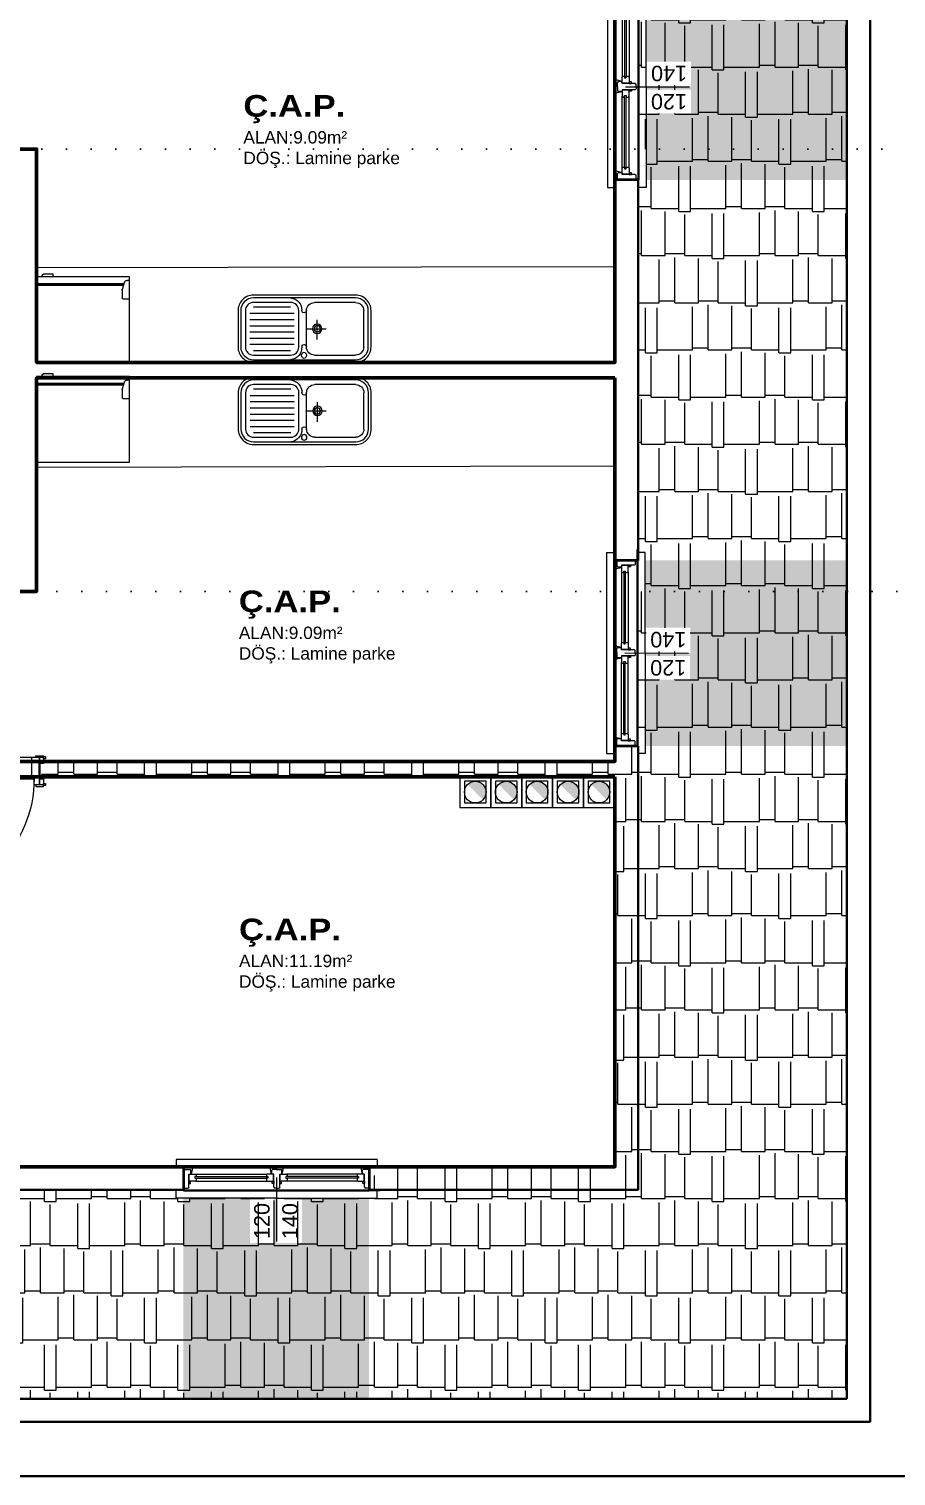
# Model space of a CAD drawing. Header units: millimetres. Extents: x 1398 to 6198, y 867 to 4086.
# Drawn here: x 4570 to 5130, y 1588 to 2524 of the extents above; entities that cross this region are included whole.
import ezdxf

# ---------------------------------------------------------------- set-up
doc = ezdxf.new("R2010")
doc.units = ezdxf.units.MM
for name, pattern in [('DASHDOT', [25.4, 12.7, -6.35, 0, -6.35]), ('DOT2', [3.175, 0, -3.175]), ('HIDDEN', [9.525, 6.35, -3.175])]:
    doc.linetypes.add(name, pattern=pattern)
for name, color, linetype, lineweight in [('KAPI', 30, 'Continuous', 20), ('SEM_DUVAR1', 136, 'Continuous', 40), ('SEM_INCE', 8, 'Continuous', 5), ('SEM_KAPI', 30, 'Continuous', 18), ('SEM_PENCERE', 133, 'Continuous', 13), ('SEM_TEFRIS', 225, 'Continuous', 9), ('SEM_YAZI2', 53, 'Continuous', 9)]:
    doc.layers.add(name, color=color, linetype=linetype, lineweight=lineweight)
doc.layers.add('SANAL', color=11, linetype='HIDDEN')
doc.layers.add('SEM_AKS', color=161, linetype='Continuous')
doc.layers.add('SEM_ALAN', color=50, linetype='Continuous', lineweight=60, plot=False)
doc.styles.add('S', font='arial.ttf', dxfattribs={"width": 0.7})
doc.styles.get("Standard").update_dxf_attribs({"font": 'arial.ttf'})

# ---------------------------------------------------------------- blocks, each defined once
blk = doc.blocks.new('kap 1')
at = {"layer": 'SEM_INCE', "ltscale": 0.5}
for p, q in [((8.5, 10), (85, 10)), ((5, -4), (85, -4))]:
    blk.add_line(p, q, dxfattribs=at)
blk.add_arc((8.5, 10), 78, 360, 90, dxfattribs=at)
at = {"layer": 'SEM_KAPI'}
for p in [(85, 10), (86.5, 14)]:
    blk.add_line(p, (86.5, 10), dxfattribs=at)
for points in [[(3.5, 10), (8.5, 10), (8.5, 88), (3.5, 88)], [(-2.5, 14.5), (-2.5, 13), (-4, 13), (-4, 14.5)], [(2.5, 14), (2.5, 15), (-2.5, 15), (-2.5, 14)], [(0, 14), (0, 10), (-2.5, 10), (-2.5, 14)], [(87.5, 14), (87.5, 15), (92.5, 15), (92.5, 14)], [(90, 14), (90, 10), (92.5, 10), (92.5, 14)], [(92.5, 14.5), (92.5, 13), (94, 13), (94, 14.5)], [(0, 0), (0, -4), (-2.5, -4), (-2.5, 0)], [(90, 0), (90, -4), (92.5, -4), (92.5, 0)], [(-2.5, -3), (-2.5, -4.5), (-4, -4.5), (-4, -3)], [(2.5, -4), (2.5, -5), (-2.5, -5), (-2.5, -4)], [(87.5, -4), (87.5, -5), (92.5, -5), (92.5, -4)], [(92.5, -3), (92.5, -4.5), (94, -4.5), (94, -3)]]:
    blk.add_lwpolyline(points, close=True, dxfattribs=at)
for points in [[(5, 71), (4.25, 71), (3.5, 71.75)], [(7, 71), (7.75, 71), (8.5, 71.75)], [(5, 27), (4.25, 27), (3.5, 26.25)], [(7, 27), (7.75, 27), (8.5, 26.25)], [(5, 10), (5, -4), (0, -4), (0, 14), (3.5, 14)], [(85, 10), (85, -4), (90, -4), (90, 14), (86.5, 14)]]:
    blk.add_lwpolyline(points, dxfattribs=at)
at = {"layer": 'SEM_PENCERE'}
for points in [[(5, 25), (5, 73), (7, 73), (7, 25)], [(5.5, 25.5), (5.5, 72.5), (6.5, 72.5), (6.5, 25.5)]]:
    blk.add_lwpolyline(points, close=True, dxfattribs=at)
blk = doc.blocks.new('kapı 90 210')
at = {"layer": 'KAPI', "xscale": -1.140948896087914, "yscale": 1.140948896087914, "zscale": 1.140948896087914, "rotation": 90}
blk.add_blockref('kap 1', (1817.4, 1318.5), dxfattribs=at)
at = {"layer": 'SEM_YAZI2', "style": 'S', "width": 0.7}
blk.add_text('K1 / 90 / 210', height=9, rotation=0, dxfattribs=at).set_placement((1742.4, 1291.9))
blk = doc.blocks.new('VA')
at = {"layer": 'SANAL'}
for p, q in [((21735.95, 8968.79), (21615.95, 8968.81)), ((21735.95, 8953.79), (21615.95, 8953.81))]:
    blk.add_line(p, q, dxfattribs=at)
at = {"layer": 'SEM_DUVAR1'}
for p, q in [((21615.95, 8953.81), (21615.95, 8968.81)), ((21615.95, 8953.81), (21615.95, 8968.81)), ((21615.95, 8953.81), (21615.95, 8968.81)), ((21615.95, 8953.81), (21615.95, 8968.81)), ((21615.95, 8953.81), (21615.95, 8968.81)), ((21615.95, 8953.8), (21615.95, 8968.81)), ((21735.95, 8953.79), (21735.95, 8968.79)), ((21735.95, 8953.79), (21735.95, 8968.79)), ((21735.95, 8953.79), (21735.95, 8968.79)), ((21735.95, 8953.79), (21735.95, 8968.79)), ((21735.95, 8953.79), (21735.95, 8968.79)), ((21735.95, 8953.79), (21735.95, 8968.79)), ((21735.95, 8953.79), (21735.95, 8968.79))]:
    blk.add_line(p, q, dxfattribs=at)
blk.add_lwpolyline([(21609.1, 8968.81), (21615.95, 8968.81)], dxfattribs=at)
at = {"layer": 'SEM_PENCERE'}
for p, q in [((21610.95, 8973.81), (21610.95, 8968.81)), ((21675.83, 8973.8), (21610.95, 8973.81)), ((21675.83, 8973.8), (21740.95, 8973.79)), ((21740.95, 8973.79), (21740.95, 8968.79)), ((21615.95, 8968.81), (21610.95, 8968.81)), ((21615.95, 8968.81), (21615.95, 8962.91)), ((21615.95, 8967.39), (21618.75, 8967.38)), ((21619.25, 8966.88), (21618.75, 8967.38)), ((21619.25, 8966.88), (21619.25, 8958.38)), ((21619.25, 8964.38), (21620.25, 8964.38)), ((21619.25, 8962.88), (21619.25, 8964.38)), ((21620.25, 8964.38), (21620.25, 8962.88)), ((21673.81, 8964.37), (21672.81, 8964.37)), ((21672.81, 8964.37), (21672.81, 8962.87)), ((21673.81, 8966.87), (21674.31, 8967.37)), ((21673.81, 8966.87), (21673.81, 8958.37)), ((21673.81, 8962.87), (21673.81, 8964.37)), ((21675.71, 8967.37), (21674.31, 8967.37)), ((21675.71, 8967.37), (21675.83, 8967.37)), ((21675.95, 8967.37), (21675.83, 8967.37)), ((21675.95, 8967.37), (21677.35, 8967.37)), ((21677.85, 8966.87), (21677.35, 8967.37)), ((21677.85, 8966.87), (21677.85, 8958.37)), ((21677.85, 8964.37), (21678.85, 8964.37)), ((21677.85, 8962.87), (21677.85, 8964.37)), ((21678.85, 8964.37), (21678.85, 8962.87)), ((21732.65, 8964.36), (21731.65, 8964.36)), ((21731.65, 8964.36), (21731.65, 8962.86)), ((21732.65, 8966.86), (21733.15, 8967.36)), ((21732.65, 8966.86), (21732.65, 8958.36)), ((21732.65, 8962.86), (21732.65, 8964.36)), ((21735.95, 8967.36), (21733.15, 8967.36)), ((21735.95, 8968.79), (21735.95, 8962.89)), ((21735.95, 8968.79), (21740.95, 8968.79)), ((21615.95, 8962.91), (21616.25, 8962.91)), ((21615.95, 8962.36), (21615.95, 8953.81)), ((21616.25, 8959.86), (21615.95, 8959.86)), ((21615.95, 8955.39), (21619.95, 8955.38)), ((21616.25, 8962.91), (21616.25, 8959.86)), ((21620.25, 8962.88), (21619.25, 8962.88)), ((21619.25, 8958.38), (21619.95, 8958.38)), ((21623.45, 8962.88), (21619.45, 8962.88)), ((21619.45, 8962.88), (21619.45, 8958.38)), ((21619.45, 8958.38), (21623.45, 8958.38)), ((21619.95, 8958.38), (21620.45, 8957.88)), ((21620.45, 8955.88), (21619.95, 8955.38)), ((21620.45, 8957.88), (21620.45, 8955.88)), ((21621.54, 8954.38), (21620.65, 8958.38)), ((21671.51, 8954.37), (21621.54, 8954.38)), ((21622.95, 8959.88), (21622.95, 8960.88)), ((21622.95, 8960.88), (21623.95, 8960.88)), ((21623.95, 8959.88), (21622.95, 8959.88)), ((21623.45, 8962.88), (21669.61, 8962.87)), ((21623.95, 8962.38), (21623.45, 8962.88)), ((21623.45, 8958.38), (21623.95, 8958.88)), ((21623.45, 8958.38), (21669.61, 8958.37)), ((21623.95, 8960.88), (21623.95, 8962.38)), ((21623.95, 8960.88), (21669.11, 8960.87)), ((21623.95, 8959.88), (21669.11, 8959.87)), ((21623.95, 8958.88), (21623.95, 8959.88)), ((21669.11, 8962.37), (21669.61, 8962.87)), ((21669.11, 8960.87), (21669.11, 8962.37)), ((21670.11, 8960.87), (21669.11, 8960.87)), ((21669.11, 8958.87), (21669.11, 8959.87)), ((21669.11, 8959.87), (21670.11, 8959.87)), ((21669.61, 8958.37), (21669.11, 8958.87)), ((21669.61, 8962.87), (21673.61, 8962.87)), ((21673.61, 8958.37), (21669.61, 8958.37)), ((21670.11, 8959.87), (21670.11, 8960.87)), ((21672.4, 8958.37), (21671.51, 8954.37)), ((21673.11, 8958.37), (21672.61, 8957.87)), ((21672.61, 8957.87), (21672.61, 8955.87)), ((21672.61, 8955.87), (21673.11, 8955.37)), ((21672.81, 8962.87), (21673.81, 8962.87)), ((21673.81, 8958.37), (21673.11, 8958.37)), ((21675.71, 8955.37), (21673.11, 8955.37)), ((21673.61, 8962.87), (21673.61, 8958.37)), ((21675.71, 8955.37), (21675.83, 8955.37)), ((21675.95, 8955.37), (21675.83, 8955.37)), ((21675.95, 8955.37), (21678.55, 8955.37)), ((21678.85, 8962.87), (21677.85, 8962.87)), ((21677.85, 8958.37), (21678.55, 8958.37)), ((21678.05, 8962.87), (21678.05, 8958.37)), ((21682.05, 8962.87), (21678.05, 8962.87)), ((21678.05, 8958.37), (21682.05, 8958.37)), ((21678.55, 8958.37), (21679.05, 8957.87)), ((21679.05, 8955.87), (21678.55, 8955.37)), ((21679.05, 8957.87), (21679.05, 8955.87)), ((21679.25, 8958.37), (21680.14, 8954.37)), ((21680.14, 8954.37), (21730.35, 8954.36)), ((21681.55, 8959.87), (21681.55, 8960.87)), ((21681.55, 8960.87), (21682.55, 8960.87)), ((21682.55, 8959.87), (21681.55, 8959.87)), ((21728.45, 8962.86), (21682.05, 8962.87)), ((21682.55, 8962.37), (21682.05, 8962.87)), ((21682.05, 8958.37), (21682.55, 8958.87)), ((21728.45, 8958.36), (21682.05, 8958.37)), ((21682.55, 8960.87), (21682.55, 8962.37)), ((21727.95, 8960.86), (21682.55, 8960.87)), ((21727.95, 8959.86), (21682.55, 8959.87)), ((21682.55, 8958.87), (21682.55, 8959.87)), ((21727.95, 8962.36), (21728.45, 8962.86)), ((21727.95, 8960.86), (21727.95, 8962.36)), ((21728.95, 8960.86), (21727.95, 8960.86)), ((21727.95, 8958.86), (21727.95, 8959.86)), ((21727.95, 8959.86), (21728.95, 8959.86)), ((21728.45, 8958.36), (21727.95, 8958.86)), ((21728.45, 8962.86), (21732.45, 8962.86)), ((21732.45, 8958.36), (21728.45, 8958.36)), ((21728.95, 8959.86), (21728.95, 8960.86)), ((21730.35, 8954.36), (21731.24, 8958.36)), ((21731.95, 8958.36), (21731.45, 8957.86)), ((21731.45, 8957.86), (21731.45, 8955.86)), ((21731.45, 8955.86), (21731.95, 8955.36)), ((21731.65, 8962.86), (21732.65, 8962.86)), ((21732.65, 8958.36), (21731.95, 8958.36)), ((21735.95, 8955.36), (21731.95, 8955.36)), ((21732.45, 8962.86), (21732.45, 8958.36)), ((21735.95, 8962.89), (21735.65, 8962.89)), ((21735.65, 8962.89), (21735.65, 8959.84)), ((21735.65, 8959.84), (21735.95, 8959.84)), ((21735.95, 8962.34), (21735.95, 8953.79)), ((21615.95, 8953.81), (21610.95, 8953.81)), ((21610.95, 8948.81), (21610.95, 8953.81)), ((21610.95, 8948.81), (21740.95, 8948.79)), ((21735.95, 8953.79), (21740.95, 8953.79)), ((21740.95, 8948.79), (21740.95, 8953.79))]:
    blk.add_line(p, q, dxfattribs=at)
at = {"layer": 'SEM_TEFRIS'}
blk.add_line((21675.95, 8960.62), (21675.96, 9001.83), dxfattribs=at)
for s, p in [('140', (21662.32, 9000.37)), ('120', (21680.53, 9000.3))]:
    blk.add_text(s, height=10, rotation=269.98843, dxfattribs=at).set_placement(p)
blk = doc.blocks.new('Tekab45')
for p, q in [((6.5, 38.75), (33, 38.75)), ((-35.25, 31.75), (-6.75, 31.75)), ((-33, 35.75), (-9, 35.75)), ((1.25, 33.5), (1.25, 10)), ((38.25, 33.5), (38.25, 10)), ((-35.25, 27.75), (-6.75, 27.75)), ((-35.25, 23.75), (-6.75, 23.75)), ((-35.25, 19.75), (-6.75, 19.75)), ((-35.25, 15.75), (-6.75, 15.75)), ((-35.25, 11.75), (-6.75, 11.75)), ((-9, 7.75), (-33, 7.75)), ((33, 4.75), (6.5, 4.75))]:
    blk.add_line(p, q)
at = {"linetype": 'DASHDOT'}
for p, q in [((8.25, 28.75), (8.25, 14.75)), ((1.25, 21.75), (15.25, 21.75))]:
    blk.add_line(p, q, dxfattribs=at)
for points in [[(-33, 43.5), (33, 43.5, -0.414214), (43, 33.5), (43, 10, -0.414214), (33, 0), (-33, 0, -0.414214), (-43, 10), (-43, 33.5, -0.414214)], [(-33, 41.75), (33, 41.75, -0.414214), (41.25, 33.5), (41.25, 10, -0.414214), (33, 1.75), (-33, 1.75, -0.414214), (-41.25, 10), (-41.25, 33.5, -0.414214)], [(-38.25, 33.5, -0.414214), (-33, 38.75), (-9, 38.75, -0.414214), (-3.75, 33.5), (-3.75, 10, -0.414214), (-9, 4.75), (-33, 4.75, -0.414214), (-38.25, 10)]]:
    blk.add_lwpolyline(points, format="xyb", close=True)
at = {"linetype": 'Continuous'}
for centre, radius in [((-0.35, 38.89), 1.8), ((8.25, 21.75), 3), ((8.25, 21.75), 2)]:
    blk.add_circle(centre, radius, dxfattribs=at)
for centre, radius, start, end in [((-9.83, 33.71), 8.08, 358.50572, 84.11151), ((6.5, 33.5), 5.25, 90, 180), ((33, 33.5), 5.25, 0, 90), ((-0.25, 33.5), 1.5, 177.47925, 0), ((-9.83, 9.79), 8.08, 275.88849, 1.49428), ((-0.25, 10), 1.5, 0, 182.52075), ((6.5, 10), 5.25, 180, 270), ((33, 10), 5.25, 270, 0)]:
    blk.add_arc(centre, radius, start, end)
blk = doc.blocks.new('BUZDLB')
for p, q in [((-31.6, 29.2), (33.4, 29.2)), ((-31.6, -30.8), (-31.6, 29.2)), ((33.4, 29.2), (33.4, -30.8)), ((28.4, -21.5), (28.4, -15.8)), ((28.9, -15.3), (33.4, -15.3)), ((33.4, -15.3), (33.4, -28.3)), ((29.3, -24.8), (-31.6, -24.8)), ((29.5, -25.3), (-31.6, -25.3)), ((29.6, -25.8), (-31.6, -25.8)), ((28.5, -22.1), (30, -26.9)), ((33.4, -28.3), (31.9, -28.3)), ((33.4, -30.8), (-31.6, -30.8)), ((-27.6, -30.8), (-27.6, -31.8)), ((-26.6, -32.8), (-20.1, -32.8)), ((-20.1, -32.8), (-20.1, -30.8))]:
    blk.add_line(p, q)
for centre, radius, start, end in [((28.9, -15.8), 0.5, 90, 180), ((30.4, -21.5), 2, 180, 197.1027), ((31.9, -26.3), 2, 197.1027, 270), ((-26.6, -31.8), 1, 180, 270), ((-21.1, -31.8), 1, 270, 270)]:
    blk.add_arc(centre, radius, start, end)

msp = doc.modelspace()

# ---------------------------------------------------------------- hatches: boundary and pattern name
at = {"layer": 'SEM_TEFRIS'}
h = msp.add_hatch(dxfattribs=at)
h.set_pattern_fill('AR-RSHKE', color=256, scale=0.05)
h.paths.add_polyline_path([(2461.42, 1768.56), (2401.7, 1768.56), (2341.42, 1768.56), (2341.42, 1638.41), (2461.42, 1638.41)])
h.paths.add_polyline_path([(2402.62, 1739.44), (2402.62, 1767.85), (2417.94, 1767.85), (2417.94, 1739.44)], flags=16)
h.paths.add_polyline_path([(2399.73, 1739.5), (2384.42, 1739.5), (2384.42, 1767.91), (2399.73, 1767.91)], flags=16)
h.paths.add_polyline_path([(2179.83, 2119.83), (2179.83, 2160.36), (2050.56, 2160.36), (2050.56, 2060.41), (2179.83, 2060.41)])
h.paths.add_polyline_path([(2150.71, 2118.91), (2179.12, 2118.91), (2179.12, 2103.59), (2150.71, 2103.59)], flags=16)
h.paths.add_polyline_path([(2150.77, 2121.8), (2150.77, 2137.11), (2179.19, 2137.11), (2179.19, 2121.8)], flags=16)
h.paths.add_polyline_path([(2179.83, 2180.41), (2050.56, 2180.41), (2050.56, 2160.36), (2179.83, 2160.36)])
h.paths.add_polyline_path([(2179.47, 2546.41), (2050.56, 2546.41), (2050.56, 2446.36), (2179.47, 2446.36), (2179.47, 2470.2), (2150.35, 2470.2), (2150.35, 2486.56), (2179.47, 2486.56), (2179.47, 2488.41), (2150.41, 2488.41), (2150.41, 2503.72), (2179.47, 2503.72)])
h.paths.add_polyline_path([(2179.47, 2446.36), (2050.56, 2446.36), (2050.56, 2426.56), (2050.9, 2426.56), (2179.47, 2426.42)])
h.paths.add_polyline_path([(2461.56, 2953.41), (2341.56, 2953.41), (2341.56, 2824.37), (2385.39, 2824.37), (2385.39, 2853.5), (2401.75, 2853.5), (2401.75, 2824.37), (2403.6, 2824.37), (2403.6, 2853.43), (2418.92, 2853.43), (2418.92, 2824.37), (2461.56, 2824.37)])
h.paths.add_polyline_path([(3272.56, 2953.41), (3152.56, 2953.41), (3152.56, 2825.39), (3196.9, 2825.39), (3196.9, 2854.51), (3213.26, 2854.51), (3213.26, 2825.39), (3215.1, 2825.39), (3215.1, 2854.45), (3230.42, 2854.45), (3230.42, 2825.39), (3272.56, 2825.39)])
h.paths.add_polyline_path([(3665.56, 2953.41), (3545.56, 2953.41), (3545.56, 2825.41), (3588.94, 2825.41), (3588.94, 2854.53), (3605.3, 2854.53), (3605.3, 2825.41), (3607.15, 2825.41), (3607.15, 2854.47), (3622.47, 2854.47), (3622.47, 2825.41), (3665.56, 2825.41)])
h.paths.add_polyline_path([(3272.56, 1768.06), (3229.11, 1768.06), (3229.11, 1738.94), (3212.76, 1738.94), (3212.76, 1768.06), (3210.91, 1768.06), (3210.91, 1739), (3195.59, 1739), (3195.59, 1768.06), (3152.56, 1768.06), (3152.56, 1638.41), (3272.56, 1638.41)])
h.paths.add_polyline_path([(3665.56, 1768.91), (3622.39, 1768.91), (3622.39, 1739.79), (3606.03, 1739.79), (3606.03, 1768.91), (3604.18, 1768.91), (3604.18, 1739.85), (3588.87, 1739.85), (3588.87, 1768.91), (3545.56, 1768.91), (3545.56, 1638.41), (3665.56, 1638.41)])
h.paths.add_polyline_path([(4789.56, 1768.16), (4746.18, 1768.16), (4746.18, 1739.03), (4729.82, 1739.03), (4729.82, 1768.16), (4727.97, 1768.16), (4727.97, 1739.1), (4712.66, 1739.1), (4712.66, 1768.16), (4669.56, 1768.16), (4669.56, 1638.41), (4789.56, 1638.41)])
h.paths.add_polyline_path([(5098.56, 2160.36), (4968.14, 2160.36), (4968.14, 2136.91), (4997.27, 2136.91), (4997.27, 2120.56), (4968.14, 2120.56), (4968.14, 2118.71), (4997.2, 2118.71), (4997.2, 2103.39), (4968.14, 2103.39), (4968.14, 2060.41), (5098.56, 2060.41)])
h.paths.add_polyline_path([(5098.56, 2546.41), (4968.64, 2546.41), (4968.64, 2502.96), (4997.77, 2502.96), (4997.77, 2486.6), (4968.64, 2486.6), (4968.64, 2484.75), (4997.7, 2484.75), (4997.7, 2469.43), (4968.64, 2469.43), (4968.64, 2446.36), (5098.56, 2446.36)])
h.paths.add_polyline_path([(5098.56, 2180.41), (4968.14, 2180.41), (4968.14, 2160.36), (5098.56, 2160.36)])
h.paths.add_polyline_path([(5098.56, 2446.36), (4968.64, 2446.36), (4968.64, 2426.41), (5098.56, 2426.41)])
h.paths.add_polyline_path([(4789.56, 2953.41), (4669.56, 2953.41), (4669.56, 2825.75), (4713.44, 2825.75), (4713.44, 2854.87), (4731.65, 2854.87), (4731.65, 2854.81), (4746.96, 2854.81), (4746.96, 2825.75), (4789.56, 2825.75)])
h = msp.add_hatch(dxfattribs=at)
h.set_pattern_fill('AR-RSHKE', color=256, scale=0.1)
h.paths.add_polyline_path([(5098.56, 2953.41), (5002.56, 2953.41), (4761.56, 2953.41), (4476.56, 2953.41), (4476.56, 2818.41), (4669.56, 2818.41), (4963.56, 2818.41), (4963.56, 2813.41), (4963.56, 2546.44), (4963.7, 2546.44), (4963.7, 2446.36), (5098.56, 2446.36), (5098.56, 2818.41)])
h.paths.add_polyline_path([(4664.8, 2820.75), (4669.8, 2820.75), (4789.8, 2820.75), (4794.8, 2820.75), (4794.8, 2825.75), (4729.68, 2825.75), (4664.8, 2825.75)], flags=16)
h.paths.add_polyline_path([(4746.96, 2854.81), (4746.96, 2826.4), (4731.65, 2826.4), (4731.65, 2854.81)], flags=16)
h.paths.add_polyline_path([(4728.76, 2854.87), (4728.76, 2826.46), (4713.44, 2826.46), (4713.44, 2854.87)], flags=16)
h.paths.add_polyline_path([(4963.64, 2551.6), (4968.64, 2551.6), (4968.64, 2502.96), (4997.77, 2502.96), (4997.77, 2487.64), (4968.64, 2487.64), (4968.64, 2551.6), (4963.64, 2551.6), (4963.64, 2546.6), (4963.64, 2546.6)], flags=16)
h.paths.add_polyline_path([(4969.29, 2484.75), (4997.7, 2484.75), (4997.7, 2469.43), (4969.29, 2469.43)], flags=16)
h.paths.add_polyline_path([(5098.56, 2446.36), (4968.64, 2446.36), (4968.64, 2421.6), (4963.56, 2421.6), (4963.56, 2185.56), (4968.14, 2185.56), (4968.14, 2160.36), (5098.56, 2160.36)])
h.paths.add_polyline_path([(5098.56, 2160.36), (4963.2, 2160.36), (4963.2, 2060.41), (4963.56, 2060.41), (4963.56, 2060.39), (4948.56, 2060.39), (4948.56, 2050.41), (4859.76, 2050.41), (4578.97, 2050.41), (4578.97, 2049.16), (4577.41, 2040.41), (4848.26, 2040.41), (4848.26, 2040.61), (4868.26, 2040.61), (4888.26, 2040.61), (4908.26, 2040.61), (4928.26, 2040.61), (4948.56, 2040.61), (4948.56, 1788.41), (4852.56, 1788.41), (4794.82, 1788.41), (4794.82, 1788.16), (4789.82, 1773.16), (4794.82, 1773.16), (4794.82, 1768.16), (4729.94, 1768.16), (4664.82, 1768.16), (4664.82, 1773.41), (4476.56, 1773.41), (4476.56, 1638.41), (4746.56, 1638.41), (5002.56, 1638.41), (5098.56, 1638.41)])
h.paths.add_polyline_path([(4968.14, 2121.6), (4968.85, 2121.6), (4968.85, 2136.91), (4997.27, 2136.91), (4997.27, 2121.6), (4968.14, 2121.6), (4968.14, 2118.71), (4997.2, 2118.71), (4997.2, 2103.39), (4968.14, 2103.39)], flags=16)
h.paths.add_polyline_path([(4746.18, 1767.45), (4746.18, 1739.03), (4730.86, 1739.03), (4730.86, 1767.45)], flags=0)
h.paths.add_polyline_path([(4727.97, 1767.51), (4727.97, 1739.1), (4712.66, 1739.1), (4712.66, 1767.51)], flags=0)
h.paths.add_polyline_path([(4997.2, 2118.71), (4968.79, 2118.71), (4968.79, 2103.39), (4997.2, 2103.39)], flags=8)
h.paths.add_polyline_path([(4997.27, 2136.91), (4968.85, 2136.91), (4968.85, 2121.6), (4997.27, 2121.6)], flags=8)
h.paths.add_polyline_path([(4727.97, 1739.1), (4727.97, 1767.51), (4712.66, 1767.51), (4712.66, 1739.1)], flags=24)
h.paths.add_polyline_path([(4746.18, 1739.03), (4746.18, 1767.45), (4730.86, 1767.45), (4730.86, 1739.03)], flags=24)
h = msp.add_hatch(color=256, dxfattribs=at)
h.dxf.hatch_style = 1
h.paths.add_polyline_path([(4858.26, 2037.61, 0.198912), (4853.31, 2035.56), (4863.21, 2025.67, 0.668179)])
h = msp.add_hatch(color=256, dxfattribs=at)
h.dxf.hatch_style = 1
h.paths.add_polyline_path([(4878.26, 2037.61, 0.198912), (4873.31, 2035.56), (4883.21, 2025.67, 0.668179)])
h = msp.add_hatch(color=256, dxfattribs=at)
h.dxf.hatch_style = 1
h.paths.add_polyline_path([(4898.26, 2037.61, 0.198912), (4893.31, 2035.56), (4903.21, 2025.67, 0.668179)])
h = msp.add_hatch(color=256, dxfattribs=at)
h.dxf.hatch_style = 1
h.paths.add_polyline_path([(4918.26, 2037.61, 0.198912), (4913.31, 2035.56), (4923.21, 2025.67, 0.668179)])
h = msp.add_hatch(color=256, dxfattribs=at)
h.dxf.hatch_style = 1
h.paths.add_polyline_path([(4938.26, 2037.61, 0.198912), (4933.31, 2035.56), (4943.21, 2025.67, 0.668179)])

# ---------------------------------------------------------------- linework, layer by layer
at = {"layer": 'SEM_AKS', "linetype": 'DOT2', "ltscale": 5}
for p, q in [((6159.51, 2446.36), (1398.11, 2446.36)), ((6121.38, 2160.36), (1479.19, 2160.36))]:
    msp.add_line(p, q, dxfattribs=at)
at = {"layer": 'SEM_ALAN'}
for points in [[(4948.56, 2556.41), (4852.56, 2556.41), (4476.56, 2556.41), (4476.56, 2446.36), (4564.56, 2446.36), (4574.56, 2446.36), (4574.56, 2308.41), (4852.56, 2308.41), (4948.56, 2308.41)], [(4948.56, 2298.41), (4852.56, 2298.41), (4574.56, 2298.41), (4574.56, 2160.36), (4564.56, 2160.36), (4476.56, 2160.36), (4476.56, 2050.41), (4859.76, 2050.41), (4948.56, 2050.41)], [(4948.56, 2040.41), (4852.56, 2040.41), (4476.56, 2040.41), (4476.56, 1788.41), (4852.56, 1788.41), (4948.56, 1788.41)]]:
    msp.add_lwpolyline(points, close=True, dxfattribs=at)
at = {"layer": 'SEM_DUVAR1'}
for p, q in [((5098.56, 2818.41), (5098.56, 1638.41)), ((5113.56, 2818.41), (5113.56, 1623.41)), ((4963.7, 2546.44), (4963.7, 2426.44)), ((4564.56, 2446.36), (4574.56, 2446.36)), ((4574.56, 2446.36), (4574.56, 2308.41)), ((4948.56, 2308.41), (4948.56, 2426.41)), ((4963.56, 2426.41), (4948.56, 2426.41)), ((4963.7, 2426.44), (4948.7, 2426.44)), ((4963.7, 2426.44), (4948.7, 2426.44)), ((4963.56, 2426.41), (4963.56, 2180.41)), ((4852.56, 2308.41), (4574.56, 2308.41)), ((4852.56, 2308.41), (4948.56, 2308.41)), ((4574.56, 2298.41), (4852.56, 2298.41)), ((4574.56, 2298.41), (4574.56, 2160.36)), ((4948.56, 2298.41), (4852.56, 2298.41)), ((4948.56, 2180.41), (4948.56, 2298.41)), ((4948.2, 2180.39), (4963.2, 2180.39)), ((4963.2, 2180.39), (4948.2, 2180.39)), ((4948.56, 2180.41), (4963.56, 2180.41)), ((4963.2, 2180.39), (4963.2, 2060.39)), ((4574.56, 2160.36), (4564.56, 2160.36)), ((4963.2, 2060.39), (4948.2, 2060.39)), ((4963.2, 2060.39), (4948.2, 2060.39)), ((4948.56, 2050.41), (4948.56, 2060.41)), ((4948.56, 2060.41), (4963.56, 2060.41)), ((4963.56, 2060.41), (4963.56, 1773.41)), ((4576.56, 2040.41), (4576.56, 2050.41)), ((4576.56, 2050.41), (4859.76, 2050.41)), ((4859.76, 2050.41), (4948.56, 2050.41)), ((4576.56, 2040.41), (4852.56, 2040.41)), ((4948.56, 2040.41), (4852.56, 2040.41)), ((4948.56, 1788.41), (4948.56, 2040.41)), ((4476.56, 1788.41), (4669.56, 1788.41)), ((4669.56, 1788.41), (4669.56, 1778.41)), ((4669.66, 1773.1), (4669.66, 1788.1)), ((4669.66, 1773.1), (4669.66, 1788.1)), ((4789.56, 1773.41), (4789.56, 1788.41)), ((4789.56, 1788.41), (4852.56, 1788.41)), ((4789.66, 1788.1), (4789.66, 1773.1)), ((4789.66, 1773.1), (4789.66, 1788.1)), ((4852.56, 1788.41), (4948.56, 1788.41)), ((4669.56, 1778.41), (4669.56, 1773.41)), ((4669.56, 1773.41), (4476.56, 1773.41)), ((4789.66, 1773.1), (4669.66, 1773.1)), ((4867.56, 1773.41), (4789.56, 1773.41)), ((4963.56, 1773.41), (4867.56, 1773.41)), ((4746.56, 1638.41), (4476.56, 1638.41)), ((4746.56, 1638.41), (5002.56, 1638.41)), ((5002.56, 1638.41), (5098.56, 1638.41)), ((4746.56, 1623.41), (4476.56, 1623.41)), ((4746.56, 1623.41), (5017.56, 1623.41)), ((5017.56, 1623.41), (5113.56, 1623.41)), ((4476.56, 1588.41), (4731.56, 1588.41)), ((4476.56, 1588.41), (4731.56, 1588.41)), ((4746.56, 1588.41), (4731.56, 1588.41)), ((4746.56, 1588.41), (5052.56, 1588.41)), ((5052.56, 1588.41), (5148.56, 1588.41))]:
    msp.add_line(p, q, dxfattribs=at)
at = {"layer": 'SEM_TEFRIS'}
for p, q in [((4947.94, 2370.31), (4573.94, 2369.59)), ((4948.56, 2241.3), (4574.56, 2240.58))]:
    msp.add_line(p, q, dxfattribs=at)
for points in [[(4868.26, 2020.61), (4868.26, 2040.61), (4848.26, 2040.61), (4848.26, 2020.61)], [(4888.26, 2020.61), (4888.26, 2040.61), (4868.26, 2040.61), (4868.26, 2020.61)], [(4908.26, 2020.61), (4908.26, 2040.61), (4888.26, 2040.61), (4888.26, 2020.61)], [(4928.26, 2020.61), (4928.26, 2040.61), (4908.26, 2040.61), (4908.26, 2020.61)], [(4948.26, 2020.61), (4948.26, 2040.61), (4928.26, 2040.61), (4928.26, 2020.61)], [(4865.26, 2023.61), (4865.26, 2037.61), (4851.26, 2037.61), (4851.26, 2023.61)], [(4885.26, 2023.61), (4885.26, 2037.61), (4871.26, 2037.61), (4871.26, 2023.61)], [(4905.26, 2023.61), (4905.26, 2037.61), (4891.26, 2037.61), (4891.26, 2023.61)], [(4925.26, 2023.61), (4925.26, 2037.61), (4911.26, 2037.61), (4911.26, 2023.61)], [(4945.26, 2023.61), (4945.26, 2037.61), (4931.26, 2037.61), (4931.26, 2023.61)]]:
    msp.add_lwpolyline(points, close=True, dxfattribs=at)
for centre in [(4858.26, 2030.61), (4878.26, 2030.61), (4898.26, 2030.61), (4918.26, 2030.61), (4938.26, 2030.61)]:
    msp.add_circle(centre, 7, dxfattribs=at)

# ---------------------------------------------------------------- block references
at = {"layer": 'SEM_DUVAR1'}
for p, rotation in [((-4009.53, 24160.74), 270.0115747294115), ((-4010.03, 23794.69), 270.0115747294115), ((26403.96, 10746.34), 180.0115747294116)]:
    msp.add_blockref('VA', p, dxfattribs=dict(at, rotation=rotation))
at = {"layer": 'SEM_DUVAR1', "xscale": 0.8686709205884664, "yscale": 0.8686709205884664, "zscale": 0.8686709205884664, "rotation": 90.000000000021}
msp.add_blockref('kapı 90 210', (5632.63, 470.43), dxfattribs=at)
at = {"layer": 'SEM_TEFRIS', "xscale": -0.9230769230780426, "yscale": 0.9230769230780426, "zscale": 0.9230769230780426, "rotation": 180}
for p in [(4603.74, 2335.36), (4603.74, 2270.88)]:
    msp.add_blockref('BUZDLB', p, dxfattribs=at)
at = {"layer": 'SEM_TEFRIS', "xscale": -1, "rotation": 180}
for p in [(4747.84, 2351.91), (4747.95, 2298.82)]:
    msp.add_blockref('Tekab45', p, dxfattribs=at)

# ---------------------------------------------------------------- texts
at = {"layer": 'SEM_YAZI2', "char_height": 20, "attachment_point": 7}
for s, insert in [('\\pt0;{\\fArial Black|b0|i0|c162|p34;\\H0.7x;Ç.A.P.\\P\\fArial|b0|i0|c162|p34;\\H0.57143x;ALAN:9.09m²\\P\\ptz;DÖŞ.: Lamine parke}', (4708.3, 2434.14)), ('\\pt0;{\\fArial Black|b0|i0|c162|p34;\\H0.7x;Ç.A.P.\\P\\fArial|b0|i0|c162|p34;\\H0.57143x;ALAN:9.09m²\\P\\ptz;DÖŞ.: Lamine parke}', (4705.37, 2113.8)), ('\\pt0;{\\fArial Black|b0|i0|c162|p34;\\H0.7x;Ç.A.P.\\P\\fArial|b0|i0|c162|p34;\\H0.57143x;ALAN:11.19m²\\P\\ptz;DÖŞ.: Lamine parke}', (4705.49, 1901.67))]:
    msp.add_mtext_dynamic_auto_height_columns(s, width=142.9733, gutter_width=100, height=58.08, count=1, dxfattribs=dict(at, insert=insert))

doc.saveas('drawing.dxf')
